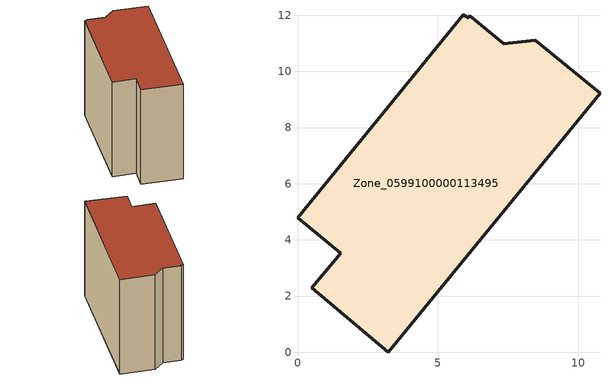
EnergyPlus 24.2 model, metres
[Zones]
Zone_0599100000113495
 floor ground (C_G): 7.35,10.98 8.47,11.11 10.77,9.22 3.23,0 0.51,2.3 1.54,3.52 0,4.79 5.91,12.01 6.08,11.91 6.14,11.98 z0
 wall outside (C_F): 8.47,11.11 7.35,10.98 6.14,11.98 6.08,11.91 5.91,12.01 0,4.79 1.54,3.52 0.51,2.3 3.23,0 10.77,9.22 8.47,11.11 z0:9.19
 roof outside (C_R): 6.14,11.98 6.08,11.91 5.91,12.01 0,4.79 1.54,3.52 0.51,2.3 3.23,0 10.77,9.22 8.47,11.11 7.35,10.98 z9.19
[BUILDING]
Pand.0599100000113495: North Axis=0; Terrain=City; Loads Convergence Tolerance Value=0.04; Temperature Convergence Tolerance Value=0.4; Solar Distribution=FullExterior; Maximum Number of Warmup Days=25; Minimum Number of Warmup Days=1
[Site:Location]
Rotterdam.The.Hague.AP_ZH_NLD Design_Conditions: Latitude=51.96; Longitude=4.45; Time Zone=1; Elevation=-4.5
[SITE:GROUNDTEMPERATURE:BUILDINGSURFACE]
18, 18, 18, 18, 18, 18, 18, 18, 18, 18, 18, 18
[MATERIAL] Thermal Absorptance=0.9; Solar Absorptance=0.7; Visible Absorptance=0.7
Name | Roughness | Thickness | Conductivity | Density | Specific Heat
G.TI.1946 | MediumSmooth | 0.15 | 1 | 540 | 1210
F.TI.1946 | Rough | 0.3 | 0.857143 | 1920 | 840
R.TI.1946 | MediumRough | 0.2 | 0.1 | 1500 | 1000
[CONSTRUCTION]
C_G: G.TI.1946
C_F: F.TI.1946
C_R: R.TI.1946
[ZONE]
Zone_0599100000113495: Type=1; Multiplier=1; Ceiling Height=Autocalculate; Volume=Autocalculate; Floor Area=autocalculate; Part of Total Floor Area=Yes
[ZONEINFILTRATION:DESIGNFLOWRATE]
Infil_Zone_0599100000113495: Zone or ZoneList or Space or SpaceList=Zone_0599100000113495; Schedule=AlwaysOn; Design Flow Rate Calculation Method=Flow/Area; Flow Rate per Floor Area=0.003; Constant Term Coefficient=1; Temperature Term Coefficient=0; Velocity Term Coefficient=0; Velocity Squared Term Coefficient=0
[HVACTEMPLATE:ZONE:IDEALLOADSAIRSYSTEM]
Zone_0599100000113495: Maximum Heating Supply Air Temperature=50; Minimum Cooling Supply Air Temperature=13; Maximum Heating Supply Air Humidity Ratio=0.0156; Minimum Cooling Supply Air Humidity Ratio=0.0077; Heating Limit=NoLimit; Cooling Limit=NoLimit; Dehumidification Control Type=ConstantSensibleHeatRatio; Cooling Sensible Heat Ratio=0.7; Dehumidification Setpoint=60; Humidification Control Type=None; Humidification Setpoint=30; Outdoor Air Method=None; Outdoor Air Flow Rate per Person=0.00944; Outdoor Air Flow Rate per Zone Floor Area=0; Outdoor Air Flow Rate per Zone=0; Demand Controlled Ventilation Type=None; Outdoor Air Economizer Type=NoEconomizer; Heat Recovery Type=None; Sensible Heat Recovery Effectiveness=0.7; Latent Heat Recovery Effectiveness=0.65
[ZONECONTROL:THERMOSTAT]
ThermostatControl_Zone_0599100000113495: Zone or ZoneList=Zone_0599100000113495; Control Type Schedule=DualSetpointControlType; Control 1=Thermostat_Zone_0599100000113495; Temperature Difference Between Cutout And Setpoint=0
[THERMOSTATSETPOINT:DUALSETPOINT]
Thermostat_Zone_0599100000113495: Heating Setpoint Temperature Schedule=HeatingSetpoint_Zone_0599100000113495; Cooling Setpoint Temperature Schedule=CoolingSetpoint_Zone_0599100000113495
[SCHEDULE:COMPACT]
HeatingSetpoint_Zone_0599100000113495: Through: 12/31, For: AllDays, Until: 24:00, 21
CoolingSetpoint_Zone_0599100000113495: Through: 12/31, For: AllDays, Until: 24:00, 24
DualSetpointControlType: Through: 12/31, For: AllDays, Until: 24:00, 4
AlwaysOn: Through: 12/31, For: AllDays, Until: 24:00, 1
